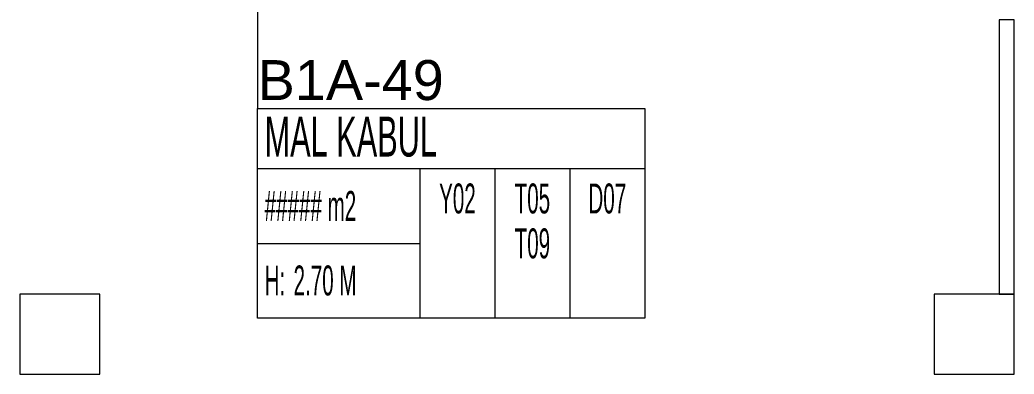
# Model space of a CAD drawing. Header units: metres. Extents: x -13194 to 152406, y -14653 to 29421.
# Drawn here: x 88360 to 89355, y 5685 to 6040 of the extents above; entities that cross this region are included whole.
import ezdxf
from ezdxf.enums import TextEntityAlignment as Align

# ---------------------------------------------------------------- set-up
doc = ezdxf.new("R2010")
doc.units = ezdxf.units.M
doc.header["$LTSCALE"] = 100
doc.header["$MEASUREMENT"] = 0
doc.layers.get('0').update_dxf_attribs({"color": 9, "lineweight": 9})
for name, color, linetype, lineweight in [('00', 9, 'Continuous', 9), ('01', 9, 'Continuous', 9), ('21_mahal200', 9, 'Continuous', 9)]:
    doc.layers.add(name, color=color, linetype=linetype, lineweight=lineweight)
doc.styles.add('Arial', font='arial.ttf', dxfattribs={"height": 2.5})
doc.styles.add('MuuM_TEXT-STANDART', font='ARIALN.TTF')
doc.dimstyles.new('MuuM_DIM200', dxfattribs={"dimscale": 20, "dimtxt": 2, "dimasz": 1, "dimexe": 1, "dimexo": 1, "dimgap": 1, "dimtad": 1, "dimdec": 1, "dimrnd": 0.5, "dimdsep": 46, "dimtxsty": 'MuuM_TEXT-STANDART', "dimblk": 'ARCHTICK', "dimcen": 0, "dimdle": 0.15, "dimclrd": 256, "dimclre": 256, "dimclrt": 256, "dimadec": 0, "dimazin": 0, "dimtfac": 5, "dimtdec": 1, "dimtix": 1, "dimtmove": 2, "dimatfit": 3, "dimldrblk": 'DOT', "dimfxl": 3, "dimfxlon": 1, "dimtolj": 1, "dimlwd": -1, "dimlwe": -1, "dimarcsym": 0})

# ---------------------------------------------------------------- blocks, each defined once
blk = doc.blocks.new('p-kolon_80x80')
blk.add_lwpolyline([(-40, -40), (40, -40), (40, 40), (-40, 40)], close=True)
blk = doc.blocks.new('1.Bod.Ara.Sitatik Elk')
at = {"layer": '01'}
for p in [(4400, -2905), (5315, -2905)]:
    blk.add_blockref('p-kolon_80x80', p, dxfattribs=at)
blk = doc.blocks.new('_ArchTick')
at = {"color": 0, "linetype": 'ByBlock', "const_width": 0.15}
blk.add_lwpolyline([(-0.5, -0.5), (0.5, 0.5)], dxfattribs=at)
blk = doc.blocks.new('_Dot')
at = {"color": 0, "linetype": 'ByBlock', "lineweight": -2}
blk.add_line((-0.5, 0), (-1, 0), dxfattribs=at)
at = {"color": 0, "linetype": 'ByBlock', "const_width": 0.5}
blk.add_lwpolyline([(-0.25, 0, 1), (0.25, 0, 1)], format="xyb", close=True, dxfattribs=at)
blk = doc.blocks.new('0_roomno2')
blk.add_lwpolyline([(19.375, -10.5), (0, -10.5), (0, 0), (19.375, 0)], close=True)
for points in [[(0, -3), (19.375, -3)], [(8.125, -3), (8.125, -10.5)], [(11.875, -3), (11.875, -10.5)], [(15.625, -3), (15.625, -10.5)], [(0, -6.75), (8.125, -6.75)]]:
    blk.add_lwpolyline(points)
at = {"style": 'MuuM_TEXT-STANDART', "width": 0.6}
blk.add_text('H:', height=1.5, dxfattribs=at).set_placement((0.35, -8.608), align=Align.MIDDLE_LEFT)
at = {"style": 'Arial'}
blk.add_attdef('ODANO', (0, 1.17), '', height=2, dxfattribs=at)
blk.add_attdef('MEKANADI', text='', height=2, dxfattribs=at).set_placement((0.35, -3), align=Align.BOTTOM_LEFT)
at = {"style": 'MuuM_TEXT-STANDART', "width": 0.6}
for tag, p in [('YER01', (10, -4.5)), ('TAVAN01', (13.75, -4.5)), ('DUVAR01', (17.5, -4.5)), ('YER02', (10, -6.75)), ('TAVAN02', (13.75, -6.75)), ('DUVAR02', (17.5, -6.75)), ('YER03', (10, -9)), ('TAVAN03', (13.75, -9)), ('DUVAR03', (17.5, -9))]:
    blk.add_attdef(tag, text='', height=1.5, dxfattribs=at).set_placement(p, align=Align.MIDDLE_CENTER)
for tag, p in [('M2', (0.35, -4.875)), ('TEMIZTAVANYUKSEKLIGI', (1.8, -8.608))]:
    blk.add_attdef(tag, text='', height=1.5, dxfattribs=at).set_placement(p, align=Align.MIDDLE_LEFT)
blk = doc.blocks.new('1.Bod.Ara.Mimari Elk')
at = {"layer": '00'}
blk.add_lwpolyline([(5355, -2865), (5355, -2590), (5340, -2590), (5340, -2865)], close=True, dxfattribs=at)
at = {"layer": '21_mahal200'}
ref = blk.add_blockref('0_roomno2', (4597.89, -2678.98), dxfattribs=dict(at, xscale=20, yscale=20, zscale=20))
ref.add_attrib('ODANO', 'B1A-49', (4597.89, -2670.34), dxfattribs={"layer": '0', "height": 40, "style": 'Arial'})
ref.add_attrib('MEKANADI', 'MAL KABUL', dxfattribs={"layer": '0', "height": 40, "style": 'Arial', "width": 0.55}).set_placement((4604.89, -2738.98), align=Align.BOTTOM_LEFT)
ref.add_attrib('M2', '##### m2', dxfattribs={"layer": '0', "height": 30, "style": 'MuuM_TEXT-STANDART', "width": 0.6}).set_placement((4604.89, -2776.48), align=Align.MIDDLE_LEFT)
ref.add_attrib('TEMIZTAVANYUKSEKLIGI', '2.70 M', dxfattribs={"layer": '0', "height": 30, "style": 'MuuM_TEXT-STANDART', "width": 0.6}).set_placement((4633.89, -2851.14), align=Align.MIDDLE_LEFT)
ref.add_attrib('YER01', 'Y02', dxfattribs={"layer": '0', "height": 30, "style": 'MuuM_TEXT-STANDART', "width": 0.6}).set_placement((4797.89, -2768.98), align=Align.MIDDLE_CENTER)
ref.add_attrib('TAVAN01', 'T05', dxfattribs={"layer": '0', "height": 30, "style": 'MuuM_TEXT-STANDART', "width": 0.6}).set_placement((4872.89, -2768.98), align=Align.MIDDLE_CENTER)
ref.add_attrib('DUVAR01', 'D07', dxfattribs={"layer": '0', "height": 30, "style": 'MuuM_TEXT-STANDART', "width": 0.6}).set_placement((4947.89, -2768.98), align=Align.MIDDLE_CENTER)
ref.add_attrib('TAVAN02', 'T09', dxfattribs={"layer": '0', "height": 30, "style": 'MuuM_TEXT-STANDART', "width": 0.6}).set_placement((4872.89, -2813.98), align=Align.MIDDLE_CENTER)
blk.add_leader([(4597.69, -2400.96), (4597.69, -2678.98)], dimstyle='MuuM_DIM200', override={"dimasz": 1, "dimfxl": 10}, dxfattribs=at)

msp = doc.modelspace()

# ---------------------------------------------------------------- block references
for name in ['1.Bod.Ara.Mimari Elk', '1.Bod.Ara.Sitatik Elk']:
    msp.add_blockref(name, (84000, 8630))

doc.saveas('drawing.dxf')
